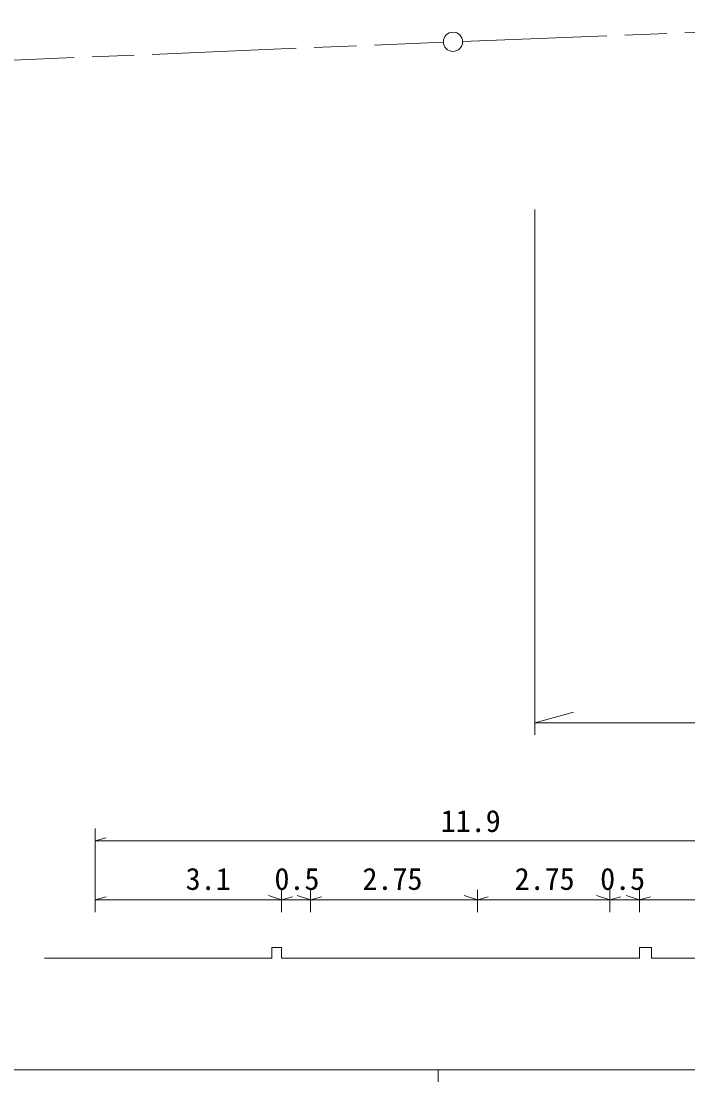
# Model space of a CAD drawing. Units: millimetres, scale not verified. Extents: x 40000 to 680000, y 20000 to 380000.
# Drawn here: x 333320 to 388754, y 204000 to 292232 of the extents above; entities that cross this region are included whole.
import ezdxf
from ezdxf.enums import TextEntityAlignment as Align

# ---------------------------------------------------------------- set-up
doc = ezdxf.new("R2010")
doc.units = ezdxf.units.MM
doc.header["$LTSCALE"] = 1000
doc.linetypes.add('CHAIN', pattern=[18.5, 12, -1.5, 3.5, -1.5])
for name, color, linetype, lineweight in [('M-BGD', 7, 'Continuous', 13), ('M-BMK', 2, 'CHAIN', 13), ('M-BMK-SRVR', 3, 'Continuous', 13), ('M-STR-HTXT', 7, 'Continuous', 13), ('M-TTL-BAND', 7, 'Continuous', 13)]:
    doc.layers.add(name, color=color, linetype=linetype, lineweight=lineweight)
doc.styles.add('ＭＳ ゴシック', font='')
doc.styles.get('ＭＳ ゴシック').set_extended_font_data('MS Gothic')

msp = doc.modelspace()

# ---------------------------------------------------------------- linework, layer by layer
at = {"layer": 'M-BGD'}
for p, q in [((339474, 225083), (339474, 218106)), ((339474, 224057), (340387, 224299)), ((339474, 224057), (396228, 224057)), ((354974, 219980), (354974, 218106)), ((357368, 219980), (357368, 218106)), ((371254, 219980), (371254, 218106)), ((382266, 219980), (382266, 218106)), ((384728, 219980), (384728, 218106)), ((339474, 219132), (340387, 219374)), ((339474, 219132), (396228, 219132)), ((354974, 219132), (353875, 219511)), ((354974, 219132), (355887, 219374)), ((357368, 219132), (356269, 219511)), ((357368, 219132), (358281, 219374)), ((371254, 219132), (370154, 219511)), ((371254, 219132), (372166, 219374)), ((382266, 219132), (381166, 219511)), ((382266, 219132), (383179, 219374)), ((384728, 219132), (383629, 219511)), ((384728, 219132), (385641, 219374)), ((354153, 215165), (354974, 215165)), ((354153, 215165), (354153, 214276)), ((354974, 215165), (354974, 214276)), ((384728, 215165), (385728, 215165)), ((384728, 215165), (384728, 214276)), ((385728, 215165), (385728, 214276)), ((335264, 214276), (354153, 214276)), ((354974, 214276), (384728, 214276)), ((385728, 214276), (397904, 214276))]:
    msp.add_line(p, q, dxfattribs=at)
at = {"layer": 'M-BMK'}
for p, q in [((370026, 290553), (467918, 294371)), ((270271, 286372), (368427, 290489))]:
    msp.add_line(p, q, dxfattribs=at)
at = {"layer": 'M-BMK-SRVR'}
msp.add_circle((369226, 290522), 800, dxfattribs=at)
at = {"layer": 'M-STR-HTXT'}
for p, q in [((376028, 276575), (376028, 232856)), ((376028, 233856), (379238, 234761)), ((376028, 233856), (461477, 233856))]:
    msp.add_line(p, q, dxfattribs=at)
at = {"layer": 'M-TTL-BAND'}
for p, q in [((40000, 205000), (579000, 205000)), ((368000, 205000), (368000, 204000))]:
    msp.add_line(p, q, dxfattribs=at)

# ---------------------------------------------------------------- texts
at = {"layer": 'M-BGD', "style": 'ＭＳ ゴシック'}
for s, p in [('11.9', (368206, 224231)), ('3.1', (346994, 219415)), ('0.5', (354381, 219415)), ('2.75', (361700, 219415)), ('2.75', (374354, 219415)), ('0.5', (381468, 219415))]:
    msp.add_text(s, height=1833, dxfattribs=at).set_placement(p, align=Align.BOTTOM_LEFT)

doc.saveas('drawing.dxf')
